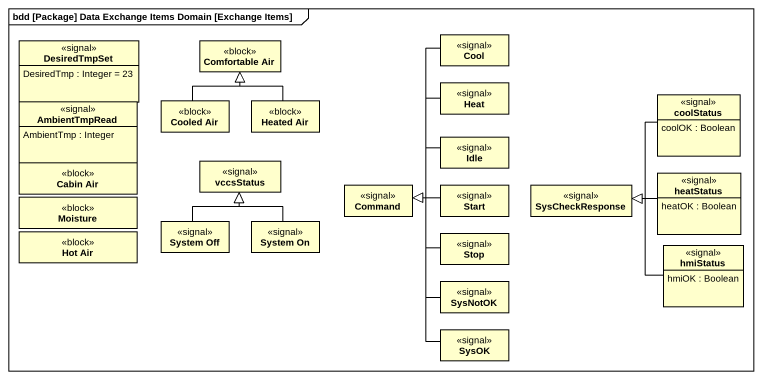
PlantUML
@startuml
mainframe bdd [Package] Data Exchange Items Domain [Exchange Items]
hide circle
hide empty members
class DesiredTmpSet <<signal>> {
  DesiredTmp : Integer = 23
}
class "Comfortable Air" as Comfortable_Air <<block>>
class Cool <<signal>>
class "Cooled Air" as Cooled_Air <<block>>
class "Heated Air" as Heated_Air <<block>>
class Heat <<signal>>
class coolStatus <<signal>> {
  coolOK : Boolean
}
class AmbientTmpRead <<signal>> {
  AmbientTmp : Integer
}
class Idle <<signal>>
class "Cabin Air" as Cabin_Air <<block>>
class vccsStatus <<signal>>
class heatStatus <<signal>> {
  heatOK : Boolean
}
class Moisture <<block>>
class Command <<signal>>
class "Start" as Start_ <<signal>>
class SysCheckResponse <<signal>>
class "Hot Air" as Hot_Air <<block>>
class "System Off" as System_Off <<signal>>
class "System On" as System_On <<signal>>
class "Stop" as Stop_ <<signal>>
class hmiStatus <<signal>> {
  hmiOK : Boolean
}
class SysNotOK <<signal>>
class SysOK <<signal>>
Cool --|> Command
Cooled_Air -up-|> Comfortable_Air
Heated_Air -up-|> Comfortable_Air
Heat --|> Command
coolStatus --|> SysCheckResponse
Idle -left-|> Command
heatStatus -left-|> SysCheckResponse
Start_ -left-|> Command
System_Off -up-|> vccsStatus
System_On -up-|> vccsStatus
Stop_ -left-|> Command
hmiStatus -up-|> SysCheckResponse
SysNotOK -up-|> Command
SysOK -up-|> Command
@enduml
